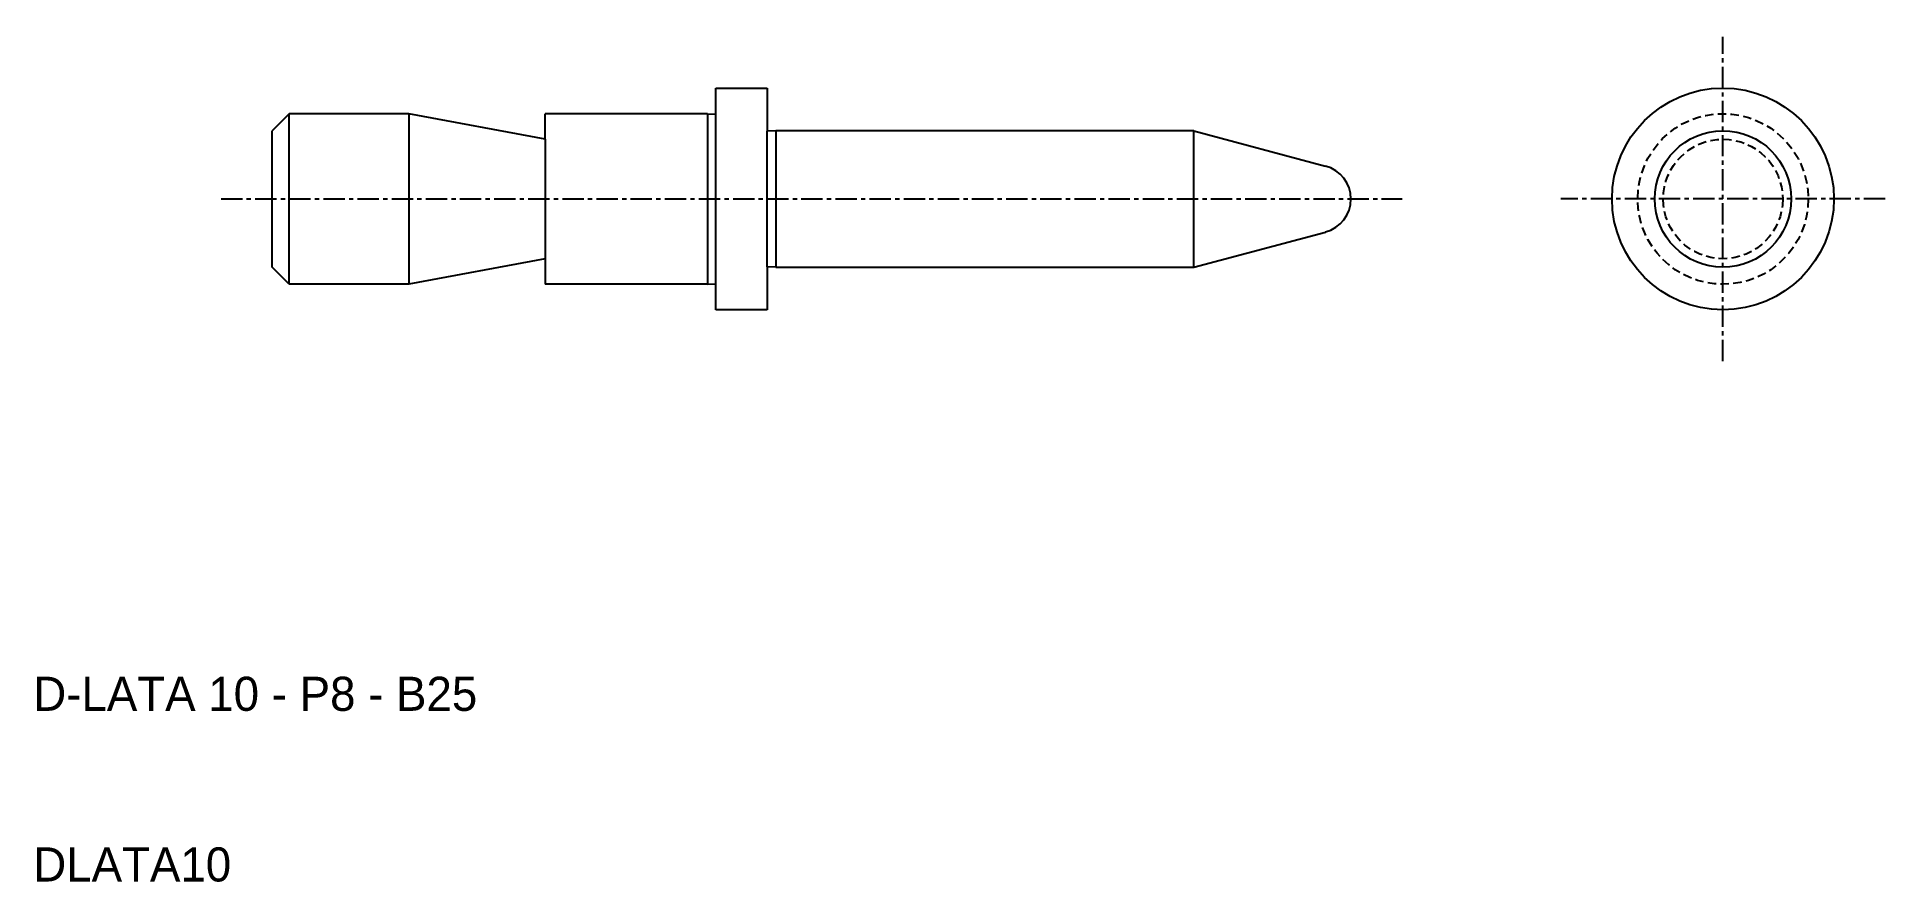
# Model space of a CAD drawing. Extents: x 6 to 114, y 6 to 55.
import ezdxf

# ---------------------------------------------------------------- set-up
doc = ezdxf.new("R2010")
doc.units = 0
doc.linetypes.add('CENTER', pattern=[2, 1.25, -0.25, 0.25, -0.25])
doc.linetypes.add('DASHED', pattern=[0.75, 0.5, -0.25])
doc.layers.get('0').update_dxf_attribs({"linetype": 'CONTINUOUS'})
doc.layers.add('CENTER', color=1, linetype='CENTER')

msp = doc.modelspace()

# ---------------------------------------------------------------- linework, layer by layer
at = {"color": 7, "linetype": 'CONTINUOUS'}
for p, q in [((45.66, 50.65), (45.66, 52.18)), ((45.66, 52.18), (48.66, 52.18)), ((48.66, 52.18), (48.66, 49.65)), ((20.66, 50.68), (19.66, 49.68)), ((27.66, 50.68), (20.66, 50.68)), ((20.66, 40.68), (20.66, 50.68)), ((35.66, 49.18), (27.66, 50.68)), ((27.66, 50.68), (27.66, 40.68)), ((45.16, 50.68), (35.66, 50.68)), ((35.66, 49.18), (35.66, 50.68)), ((45.16, 50.68), (45.16, 40.68)), ((45.16, 50.68), (45.66, 50.65)), ((45.66, 40.7), (45.66, 50.65)), ((19.66, 41.68), (19.66, 49.68)), ((35.66, 49.18), (35.66, 42.18)), ((49.16, 49.68), (48.66, 49.65)), ((48.66, 41.7), (48.66, 49.65)), ((73.66, 49.68), (49.16, 49.68)), ((49.16, 49.68), (49.16, 41.68)), ((73.66, 49.68), (81.37, 47.61)), ((73.66, 41.68), (73.66, 49.68)), ((73.66, 41.68), (81.37, 43.74)), ((20.66, 40.68), (19.66, 41.68)), ((35.66, 42.18), (27.66, 40.68)), ((35.66, 42.18), (35.66, 40.68)), ((48.66, 41.7), (48.66, 39.18)), ((49.16, 41.68), (48.66, 41.7)), ((49.16, 41.68), (73.66, 41.68)), ((27.66, 40.68), (20.66, 40.68)), ((45.16, 40.68), (35.66, 40.68)), ((45.16, 40.68), (45.66, 40.7)), ((45.66, 39.18), (45.66, 40.7)), ((48.66, 39.18), (45.66, 39.18))]:
    msp.add_line(p, q, dxfattribs=at)
for radius in [6.5, 4]:
    msp.add_circle((104.66, 45.68), radius, dxfattribs=at)
at = {"color": 3, "linetype": 'DASHED'}
for radius in [5, 3.5]:
    msp.add_circle((104.66, 45.68), radius, dxfattribs=at)
at = {"color": 7, "linetype": 'CONTINUOUS'}
msp.add_arc((80.86, 45.68), 2, 285, 75, dxfattribs=at)
at = {"layer": 'CENTER', "color": 1, "linetype": 'CENTER'}
for p, q in [((104.66, 36.18), (104.66, 55.18)), ((16.66, 45.68), (85.86, 45.68)), ((114.16, 45.68), (95.16, 45.68))]:
    msp.add_line(p, q, dxfattribs=at)

# ---------------------------------------------------------------- texts
at = {"color": 7, "linetype": 'CONTINUOUS'}
for s, p in [('D-LATA 10 - P8 - B25', (5.66, 15.68)), ('DLATA10', (5.66, 5.68))]:
    msp.add_text(s, height=2, dxfattribs=at).set_placement(p)

doc.saveas('drawing.dxf')
